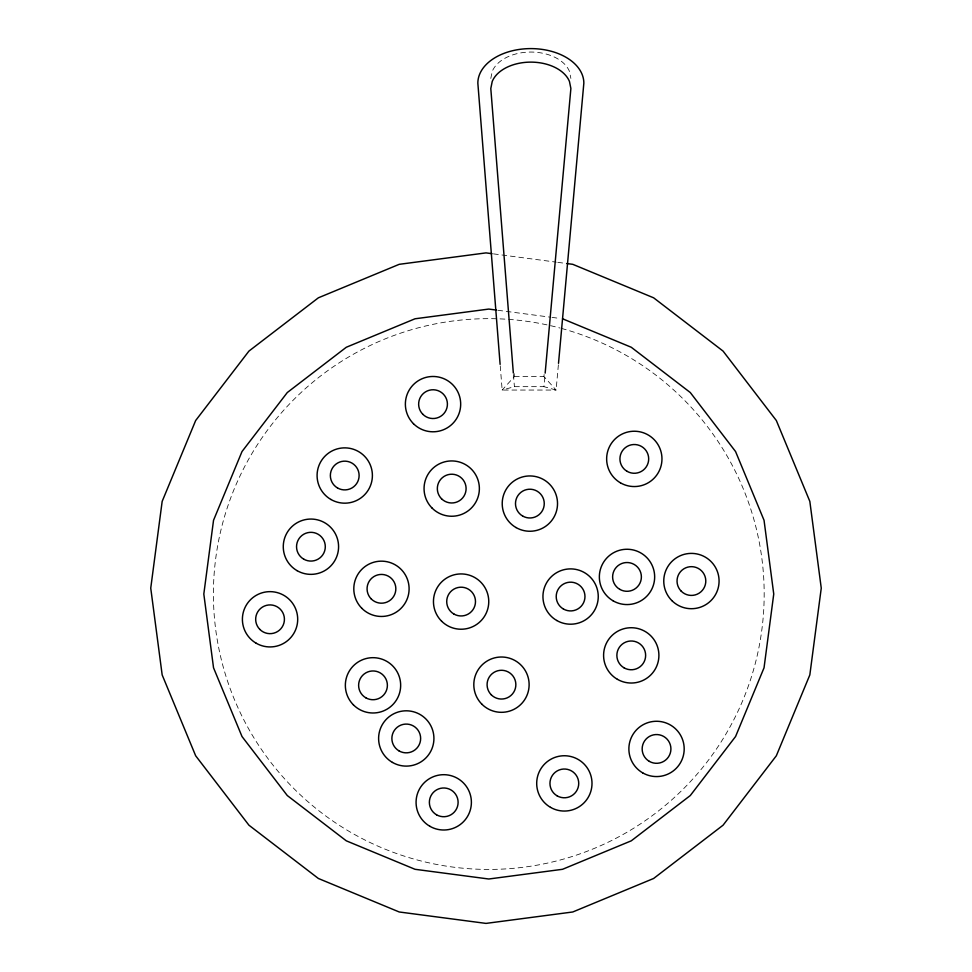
<?xml version="1.0" encoding="UTF-8"?>
<svg xmlns="http://www.w3.org/2000/svg" width="972" height="972" viewBox="0 0 972 972"><rect width="100%" height="100%" fill="white"/><g stroke="black" fill="none" stroke-linecap="round" stroke-linejoin="round"><path stroke-width="0.73" stroke-dasharray="4.86 3.65" d="M500.24 365.861L502.16 390.051L556.106 390.051L543.931 376.601L544.211 373.588M558.378 364.804L556.106 390.051L543.931 386.662L545.025 374.621M490.799 78.465L492.233 71.381A39.974 26.074 0 0 1 530.846 52.051A39.974 26.074 0 0 1 569.458 71.381L570.88 78.428M514.176 373.576L514.407 376.601L502.16 390.051L514.407 386.662L543.931 386.662M514.407 376.601L543.931 376.601M493.484 253.874L556.312 262.148M557.807 262.343L566.785 263.534M497.822 310.262L550.504 317.2M551.999 317.394L559.532 318.391M513.447 374.56L514.407 386.662M561.5 328.427A275.38 275.38 0 0 1 682.806 789.471A275.38 275.38 0 0 1 222.661 664.836A275.38 275.38 0 0 1 560.066 328.038"/><path stroke-width="1.46" d="M545.158 373.114L570.88 88.501L569.458 81.441A39.974 26.074 0 0 0 530.846 62.123A39.974 26.074 0 0 0 492.233 81.441L490.799 88.525L513.337 373.041M558.511 363.321L583.844 83.155A52.998 34.555 0 0 0 530.846 48.6A52.998 34.555 0 0 0 477.847 83.155L500.118 364.354M491.99 253.68L486 252.89L399.225 264.323L318.379 297.809L248.941 351.086L195.664 420.524L162.166 501.382L150.745 588.145L162.166 674.92L195.664 755.779L248.941 825.204L318.379 878.481L399.225 911.979L486 923.4L572.775 911.979L653.621 878.481L723.059 825.204L776.336 755.779L809.834 674.92L821.255 588.145L809.834 501.382L776.336 420.524L723.059 351.086L653.621 297.809L572.775 264.323L566.785 263.534M496.315 310.068L488.782 309.072L415.032 318.78L346.299 347.259L287.287 392.542L242.004 451.555L213.536 520.287L203.816 594.038L213.536 667.8L242.004 736.521L287.287 795.546L346.299 840.829L415.032 869.296L488.782 879.004L562.545 869.296L631.265 840.829L690.29 795.546L735.573 736.521L764.041 667.8L773.748 594.038L764.041 520.287L735.573 451.555L690.29 392.542L631.265 347.259L562.545 318.78M491.297 694.834A14.386 14.386 0 0 0 515.367 688.383A14.386 14.386 0 0 0 497.749 670.765A14.386 14.386 0 0 0 491.297 694.834M481.905 704.226A27.666 27.666 0 0 0 528.185 691.821A27.666 27.666 0 0 0 494.311 657.947A27.666 27.666 0 0 0 481.905 704.226M441.543 498.77A14.386 14.386 0 0 0 465.612 492.318A14.386 14.386 0 0 0 447.995 474.701A14.386 14.386 0 0 0 441.543 498.77M432.151 508.149A27.666 27.666 0 0 0 478.431 495.756A27.666 27.666 0 0 0 444.556 461.87A27.666 27.666 0 0 0 432.151 508.149M259.876 629.455A14.386 14.386 0 0 0 283.933 623.016A14.386 14.386 0 0 0 266.316 605.398A14.386 14.386 0 0 0 259.876 629.455M256.219 643.245A27.666 27.666 0 0 0 297.699 619.286A27.666 27.666 0 0 0 256.219 595.338A27.666 27.666 0 0 0 256.219 643.245M441.543 621.132A27.666 27.666 0 0 0 487.823 608.739A27.666 27.666 0 0 0 453.948 574.865A27.666 27.666 0 0 0 441.543 621.132M453.912 614.037A14.386 14.386 0 0 0 475.49 601.583A14.386 14.386 0 0 0 453.912 589.117A14.386 14.386 0 0 0 453.912 614.037M353.443 704.894A27.666 27.666 0 0 0 399.723 692.501A27.666 27.666 0 0 0 365.849 658.615A27.666 27.666 0 0 0 353.443 704.894M365.812 697.799A14.386 14.386 0 0 0 387.391 685.333A14.386 14.386 0 0 0 365.812 672.879A14.386 14.386 0 0 0 365.812 697.799M620.476 482.853A27.666 27.666 0 0 0 661.968 458.893A27.666 27.666 0 0 0 620.476 434.934A27.666 27.666 0 0 0 620.476 482.853M627.11 471.347A14.386 14.386 0 0 0 648.688 458.893A14.386 14.386 0 0 0 627.11 446.44A14.386 14.386 0 0 0 627.11 471.347M671.859 600.611A27.666 27.666 0 0 0 718.138 588.206A27.666 27.666 0 0 0 684.252 554.332A27.666 27.666 0 0 0 671.859 600.611M681.251 591.219A14.386 14.386 0 0 0 705.308 584.767A14.386 14.386 0 0 0 687.69 567.15A14.386 14.386 0 0 0 681.251 591.219M642.699 772.874A27.666 27.666 0 0 0 684.191 748.926A27.666 27.666 0 0 0 642.699 724.966A27.666 27.666 0 0 0 642.699 772.874M649.345 761.38A14.386 14.386 0 0 0 670.923 748.926A14.386 14.386 0 0 0 649.345 736.472A14.386 14.386 0 0 0 649.345 761.38M613.174 600.866A27.666 27.666 0 0 0 654.666 576.906A27.666 27.666 0 0 0 613.174 552.959A27.666 27.666 0 0 0 613.174 600.866M619.808 589.372A14.386 14.386 0 0 0 641.386 576.906A14.386 14.386 0 0 0 619.808 564.453A14.386 14.386 0 0 0 619.808 589.372M550.517 807.355A27.666 27.666 0 0 0 592.009 783.396A27.666 27.666 0 0 0 550.517 759.448A27.666 27.666 0 0 0 550.517 807.355M557.15 795.861A14.386 14.386 0 0 0 578.729 783.396A14.386 14.386 0 0 0 557.15 770.942A14.386 14.386 0 0 0 557.15 795.861M429.903 826.309A27.666 27.666 0 0 0 471.396 802.35A27.666 27.666 0 0 0 429.903 778.39A27.666 27.666 0 0 0 429.903 826.309M436.55 814.803A14.386 14.386 0 0 0 458.116 802.35A14.386 14.386 0 0 0 436.55 789.896A14.386 14.386 0 0 0 436.55 814.803M330.905 499.474A27.666 27.666 0 0 0 372.398 475.527A27.666 27.666 0 0 0 330.905 451.567A27.666 27.666 0 0 0 330.905 499.474M337.539 487.98A14.386 14.386 0 0 0 359.118 475.527A14.386 14.386 0 0 0 337.539 463.073A14.386 14.386 0 0 0 337.539 487.98M563.408 609.007A14.386 14.386 0 0 0 584.974 596.541A14.386 14.386 0 0 0 563.408 584.087A14.386 14.386 0 0 0 563.408 609.007M556.762 620.5A27.666 27.666 0 0 0 598.254 596.541A27.666 27.666 0 0 0 556.762 572.593A27.666 27.666 0 0 0 556.762 620.5M624.06 667.837A14.386 14.386 0 0 0 645.639 655.383A14.386 14.386 0 0 0 624.06 642.917A14.386 14.386 0 0 0 624.06 667.837M617.414 679.331A27.666 27.666 0 0 0 658.907 655.383A27.666 27.666 0 0 0 617.414 631.423A27.666 27.666 0 0 0 617.414 679.331M371.28 598.983A14.386 14.386 0 0 0 395.349 592.531A14.386 14.386 0 0 0 377.731 574.914A14.386 14.386 0 0 0 371.28 598.983M361.888 608.363A27.666 27.666 0 0 0 408.167 595.97A27.666 27.666 0 0 0 374.293 562.095A27.666 27.666 0 0 0 361.888 608.363M516.035 527.553A27.666 27.666 0 0 0 557.527 503.605A27.666 27.666 0 0 0 516.035 479.646A27.666 27.666 0 0 0 516.035 527.553M522.681 516.059A14.386 14.386 0 0 0 544.259 503.605A14.386 14.386 0 0 0 522.681 491.139A14.386 14.386 0 0 0 522.681 516.059M392.433 762.413A27.666 27.666 0 0 0 433.925 738.465A27.666 27.666 0 0 0 392.433 714.505A27.666 27.666 0 0 0 392.433 762.413M399.067 750.919A14.386 14.386 0 0 0 420.645 738.465A14.386 14.386 0 0 0 399.067 725.999A14.386 14.386 0 0 0 399.067 750.919M303.726 559.155A14.386 14.386 0 0 0 325.304 546.701A14.386 14.386 0 0 0 303.726 534.248A14.386 14.386 0 0 0 303.726 559.155M297.092 570.661A27.666 27.666 0 0 0 338.584 546.701A27.666 27.666 0 0 0 297.092 522.754A27.666 27.666 0 0 0 297.092 570.661M422.856 414.315A14.386 14.386 0 0 0 446.926 407.863A14.386 14.386 0 0 0 429.308 390.246A14.386 14.386 0 0 0 422.856 414.315M413.465 423.695A27.666 27.666 0 0 0 459.744 411.302A27.666 27.666 0 0 0 425.87 377.415A27.666 27.666 0 0 0 413.465 423.695"/></g></svg>
